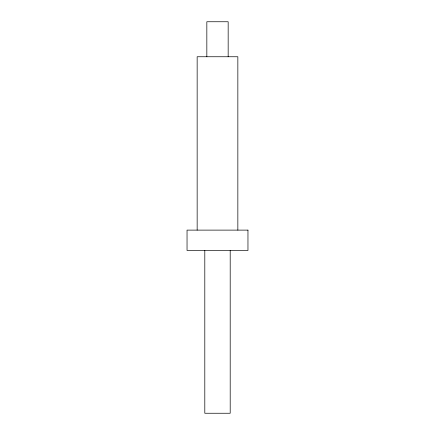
<?xml version="1.0" encoding="UTF-8"?>
<svg xmlns="http://www.w3.org/2000/svg" width="435" height="435" viewBox="0 0 435 435"><rect width="100%" height="100%" fill="white"/><g stroke="black" fill="none" stroke-linecap="round" stroke-linejoin="round"><path stroke-width="0.65" d="M237.847 230.115L237.847 56.751L197.153 56.751L197.153 230.115M230.197 250.462L230.197 413.25L204.803 413.25L204.803 250.462M228.163 56.751L228.163 21.75L206.837 21.75L206.837 56.751M247.961 230.115L187.039 230.115L187.039 250.462L247.961 250.462L247.961 230.115"/></g></svg>
